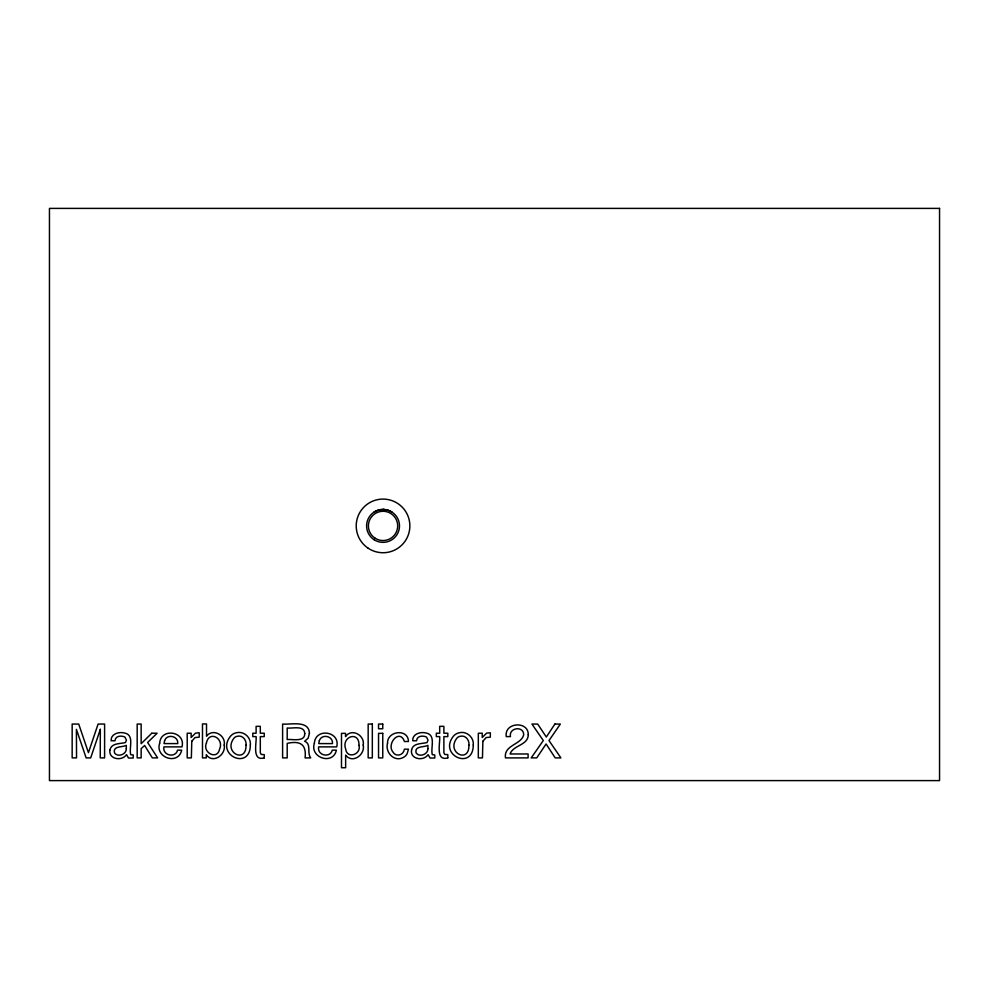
<?xml version="1.0" encoding="UTF-8"?>
<svg xmlns="http://www.w3.org/2000/svg" width="989" height="989" viewBox="0 0 989 989"><rect width="100%" height="100%" fill="white"/><g stroke="black" fill="none" stroke-linecap="round" stroke-linejoin="round"><path stroke-width="1.48" d="M373.83 512.29C379.22 508.544 386.86 508.544 392.237 512.29M383.003 509.459L383.967 509.508M100.334 729.35L100.235 757.895L104.599 757.895L104.599 724.059L98.096 724.059L88.441 752.666L78.724 724.059L72.16 724.059L72.16 757.895L76.536 757.895L76.413 729.35L86.142 757.895L90.679 757.895L100.334 729.35M358.982 745.409C361.467 754.558 346.916 759.404 345.693 749.069C341.032 736.323 359.613 730.426 358.982 745.409M206.417 743.06C202.127 752.629 217.296 760.516 219.546 749.242C224.528 738.239 208.852 729.981 206.417 743.06M224.206 745.088C226.147 754.891 212.759 764.151 206.305 754.743L206.305 757.895L202.485 757.895L202.485 723.936L206.516 723.936L206.516 736.224C212.808 727.842 226.16 735.297 224.206 745.088M250.353 745.038C250.18 770.851 215.206 755.2 230.524 736.199A10.187 10.187 0 0 1 236.47 732.738C243.9 730.883 251.181 737.485 250.353 745.038M387.54 743.172C384.857 752.431 394.438 762.531 403.524 757.339A8.468 8.468 0 0 0 407.258 753.408L408.457 749.168L404.427 749.168C403.945 752.876 400.496 755.893 396.688 754.904A5.081 5.081 0 0 1 393.325 752.53C385.673 744.148 399.828 727.991 404.427 741.515L408.457 741.515C408.296 728.312 387.132 730.772 387.54 743.172M473.274 745.038C473.088 770.851 438.115 755.2 453.432 736.199A10.187 10.187 0 0 1 459.391 732.738C466.808 730.883 474.102 737.485 473.274 745.038M159.674 743.196C154.692 757.759 178.428 765.56 181.655 750.156L177.575 750.156C175.572 758.365 162.233 755.633 163.914 746.88L182.001 746.88C185.957 731.205 160.651 727.459 159.674 743.196M314.391 743.196C309.409 757.759 333.157 765.56 336.371 750.156L332.304 750.156C330.289 758.365 316.95 755.633 318.643 746.88L336.717 746.88C340.686 731.205 315.367 727.459 314.391 743.196M363.21 745.014C365.386 754.743 352.48 764.101 345.643 755.126L345.643 767.736L341.489 767.736L341.489 733.344L345.52 733.344L345.52 736.607C351.528 727.78 365.04 735.247 363.21 745.014M304.773 733.615C304.859 742.38 292.299 738.944 287.193 739.562L287.193 727.991C292.287 728.782 304.55 724.875 304.773 733.615M110.002 749.798C108.073 759.305 122.018 761.592 126.53 754.632L128.496 758.044L133.206 758.007L133.206 754.953L130.733 754.694C128.768 748.092 134.776 735.074 124.639 733.034C119.125 731.526 110.669 733.727 111.139 740.761L115.008 740.761C115.107 735.779 121.474 735.247 124.923 737.077L126.431 740.155L125.442 742.554C120.299 743.926 111.386 742.9 110.002 749.798M411.597 749.798C409.669 759.305 423.601 761.592 428.113 754.632L430.091 758.044L434.789 758.007L434.789 754.953L432.317 754.694C430.351 748.092 436.359 735.074 426.234 733.034C420.708 731.526 412.265 733.727 412.722 740.761L416.592 740.761C416.703 735.779 423.057 735.247 426.519 737.077L428.027 740.155L427.025 742.554C421.883 743.926 412.982 742.9 411.597 749.798M528.262 734.679C528.213 745.446 513.118 745.014 510.077 753.977L528.101 753.977L528.101 757.895L505.453 757.895C503.71 744.754 521.079 745.014 523.676 734.864C523.836 725.493 508.556 727.545 510.472 736.607L506.257 736.607C503.945 722.242 528.509 720.548 528.262 734.679M246.026 745.162C246.409 763.842 223.774 752.889 233.355 739.03A5.637 5.637 0 0 1 237.113 736.311C242.503 734.765 246.718 740.044 246.026 745.162M468.934 745.162C469.318 763.842 446.694 752.889 456.263 739.03A5.637 5.637 0 0 1 460.021 736.311C465.423 734.765 469.627 740.044 468.934 745.162M309.421 733.183L308.172 738.153L304.649 741.268C311.078 743.604 307.492 751.603 309.817 756.387L310.719 757.895L305.094 757.895C306.59 744.668 300.545 740.402 287.193 743.382L287.193 757.895L282.607 757.895L282.607 724.059C290.605 724.826 308.939 719.955 309.421 733.183M126.32 748.685C126.654 754.323 117.703 757.673 114.526 752.938C112.635 745.607 122.339 747.536 126.32 745.347L126.32 748.685M427.903 748.685C428.237 754.323 419.287 757.673 416.122 752.938C414.218 745.607 423.922 747.536 427.903 745.347L427.903 748.685M191.779 741.231L191.359 757.895L187.205 757.895L187.205 733.22L191.149 733.22L191.149 737.485L195.55 733.121L199.209 732.787L199.209 737.164L195.08 737.547L191.779 741.231M482.879 741.231L482.459 757.895L478.317 757.895L478.317 733.22L482.249 733.22L482.249 737.485L486.662 733.121L490.321 732.787L490.321 737.164L486.18 737.547L482.879 741.231M164.607 740.687L164.026 743.592L177.736 743.592C178.552 735.927 166.98 733.479 164.607 740.687M319.323 740.687L318.755 743.592L332.465 743.592C333.268 735.927 321.709 733.479 319.323 740.687M554.891 724.059L546.324 737.003L537.682 724.059L531.946 724.059L543.307 740.551L531.18 757.895L536.718 757.895L546.089 743.988L555.212 757.895L560.899 757.895L548.994 740.551L560.355 724.059L554.891 724.059M151.799 733.22L141.155 743.703L141.155 724.059L137.174 724.059L137.174 757.895L141.155 757.895L141.155 748.636L144.629 745.459L152.331 757.895L157.622 757.895L147.645 742.467L157.103 733.22L151.799 733.22M264.248 757.895C251.663 761.542 256.744 742.887 256.114 736.607L252.776 736.607L252.776 733.22L256.114 733.22L256.114 726.334L260.305 726.334L260.305 733.22L264.248 733.22L264.248 736.607L260.305 736.607L260.305 752.716L261.183 754.446L264.248 754.632L264.248 757.895M447.807 757.895C435.222 761.542 440.303 742.887 439.685 736.607L436.334 736.607L436.334 733.22L439.685 733.22L439.685 726.334L443.876 726.334L443.876 733.22L447.807 733.22L447.807 736.607L443.876 736.607L443.876 752.716L444.741 754.446L447.807 754.632L447.807 757.895M939.55 208.395L49.45 208.395L49.45 780.605L939.55 780.605L939.55 208.395M372.321 724.059L368.168 724.059L368.168 757.895L372.321 757.895L372.321 724.059M382.755 724.059L378.54 724.059L378.54 728.757L382.755 728.757L382.755 724.059M382.755 733.344L378.54 733.344L378.54 757.895L382.755 757.895L382.755 733.344M374.102 539.722A16.454 16.454 0 0 0 399.469 526.741A16.454 16.454 0 0 0 375.548 511.264A16.454 16.454 0 0 0 374.102 539.722M375.091 538.201A14.637 14.637 0 0 0 397.665 526.643A14.637 14.637 0 0 0 376.376 512.871A14.637 14.637 0 0 0 375.091 538.201M368.019 548.129A26.814 26.814 0 0 0 409.792 527.805A26.814 26.814 0 0 0 371.308 501.794A26.814 26.814 0 0 0 368.019 548.129"/></g></svg>
